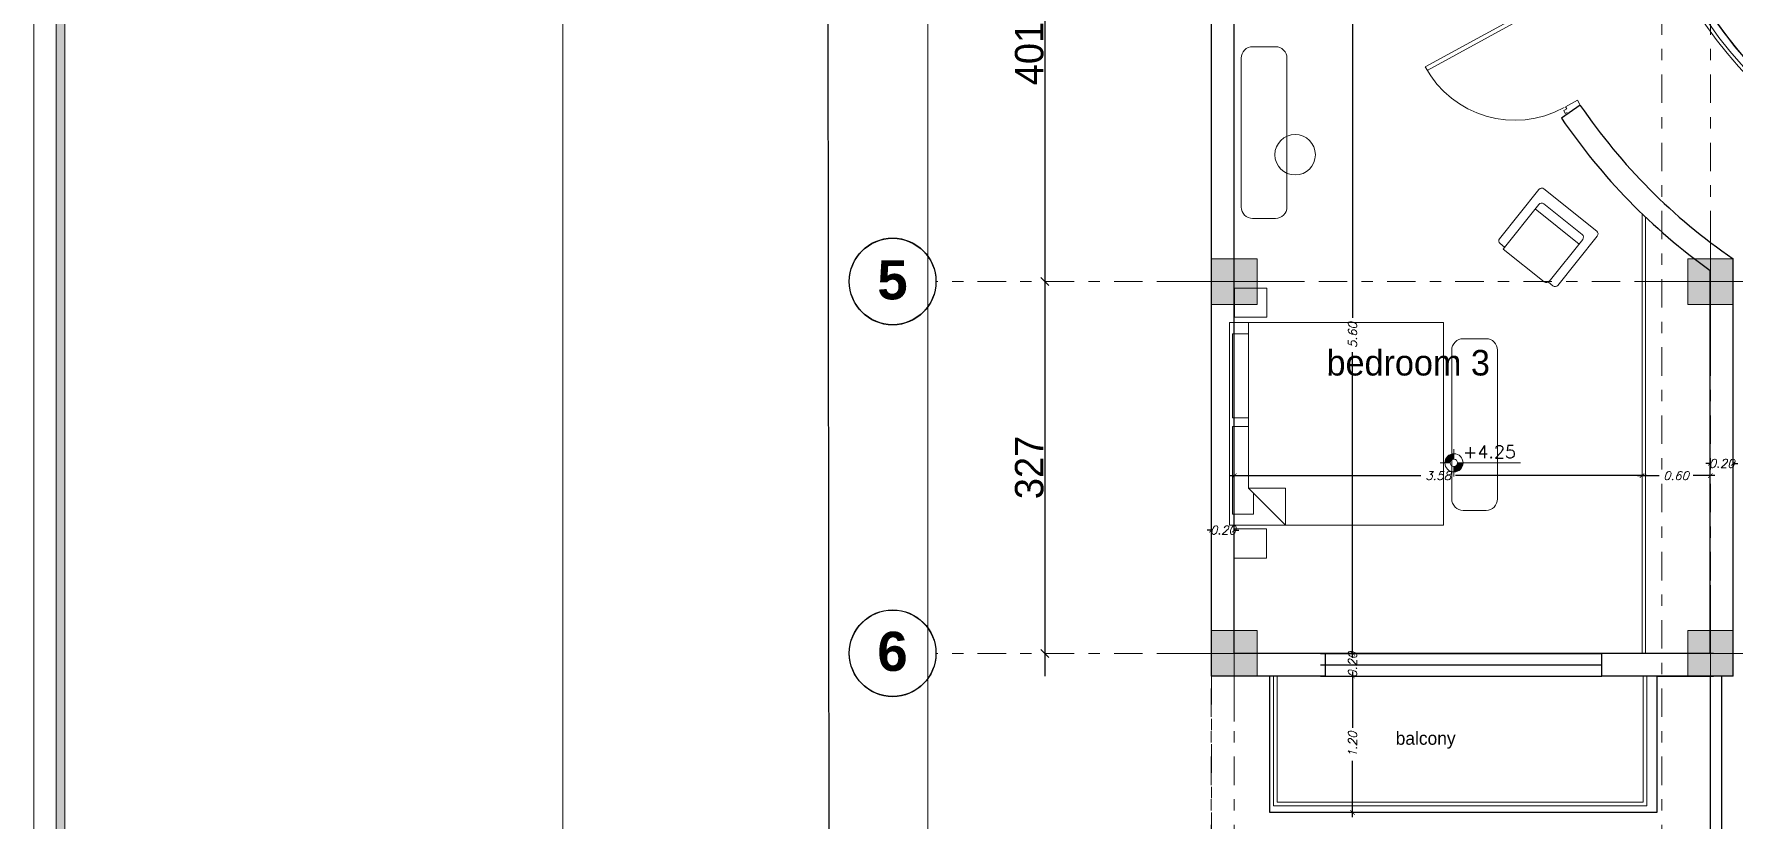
# Model space of a CAD drawing. Header units: metres. Extents: x 294 to 1101, y -498 to -355.
# Drawn here: x 527.59 to 542.53, y -399.91 to -393 of the extents above; entities that cross this region are included whole.
import ezdxf

# ---------------------------------------------------------------- set-up
doc = ezdxf.new("R2010")
doc.units = ezdxf.units.M
doc.linetypes.add('DASHDOT2', pattern=[0.5, 0.25, -0.125, 0, -0.125])
for name, color, linetype, lineweight in [('19-JARDINERIA', 80, 'Continuous', 0), ('2', 2, 'Continuous', 13), ('axe', 12, 'DASHDOT2', 9), ('clumn', 40, 'Continuous', 13), ('D', 2, 'Continuous', 13), ('dor', 30, 'Continuous', 13), ('elev1', 134, 'Continuous', 13), ('fur', 251, 'Continuous', 9), ('land', 96, 'Continuous', 15), ('roof', 16, 'DASHDOT2', 18), ('wall', 7, 'Continuous', 25)]:
    doc.layers.add(name, color=color, linetype=linetype, lineweight=lineweight)
for name, color, linetype in [('4', 4, 'Continuous'), ('dim', 156, 'Continuous'), ('stair', 142, 'Continuous'), ('text', 3, 'Continuous'), ('win', 206, 'Continuous')]:
    doc.layers.add(name, color=color, linetype=linetype)
doc.styles.add('alalala', font='bgothm.ttf', dxfattribs={"height": 0.2})
doc.styles.add('ITALICC', font='italicc')
doc.styles.add('ROMAND', font='romand.shx', dxfattribs={"height": 0.2})
doc.dimstyles.new('dim200', dxfattribs={"dimscale": 0.4, "dimtxt": 0.1885, "dimasz": 0.1, "dimexe": 0.15, "dimexo": 0.25, "dimgap": 0.07, "dimtad": 0, "dimzin": 0, "dimdsep": 46, "dimtxsty": 'ITALICC', "dimblk": 'ARCHTICK', "dimcen": 0.09, "dimdle": 0.1, "dimse1": 1, "dimse2": 1, "dimclrd": 211, "dimclrt": 3, "dimadec": 0, "dimazin": 0, "dimtfac": 1, "dimtix": 1, "dimtofl": 0, "dimtmove": 0, "dimatfit": 3, "dimldrblk": 'ARCHTICK', "dimfxl": 1, "dimtolj": 1, "dimtzin": 0, "dimlwd": 25, "dimarcsym": 0})
doc.dimstyles.new('DIMA', dxfattribs={"dimtxt": 0.25, "dimasz": 0.07, "dimexe": 0.2, "dimexo": 0.2, "dimgap": 0.01, "dimtad": 1, "dimdec": 0, "dimlfac": 100, "dimrnd": 1, "dimzin": 0, "dimdsep": 46, "dimtxsty": 'Standard', "dimblk1": 'OBLIQUE', "dimblk2": 'OBLIQUE', "dimsah": 1, "dimcen": 0.09, "dimdle": 0.2, "dimclrd": 1, "dimclre": 1, "dimclrt": 2, "dimadec": 0, "dimazin": 0, "dimtfac": 1, "dimtdec": 0, "dimtofl": 0, "dimtmove": 2, "dimatfit": 3, "dimldrblk": 'OBLIQUE', "dimfxl": 1, "dimtolj": 1, "dimtzin": 0, "dimarcsym": 0})

# ---------------------------------------------------------------- blocks, each defined once
blk = doc.blocks.new('D100r')
at = {"layer": 'dor'}
for p, q in [((-99.085, -11.965), (-99.085, -12.865)), ((-99.05, -12.865), (-99.05, -11.965)), ((-100, -12.87), (-100, -12.85)), ((-100, -12.85), (-99.97, -12.85)), ((-100, -13), (-100, -12.98)), ((-99.97, -12.85), (-99.97, -12.88)), ((-99.97, -12.88), (-99.95, -12.88)), ((-99.95, -12.88), (-99.95, -13)), ((-99.085, -12.865), (-99.05, -12.865)), ((-99.05, -12.88), (-99.05, -13)), ((-99.03, -12.88), (-99.05, -12.88)), ((-99, -12.85), (-99.03, -12.85)), ((-99.03, -12.85), (-99.03, -12.88)), ((-99, -12.87), (-99, -12.85)), ((-99, -13), (-99, -12.98)), ((-99.95, -13), (-100, -13)), ((-99.05, -13), (-99, -13))]:
    blk.add_line(p, q, dxfattribs=at)
blk.add_arc((-99.05, -12.865), 0.9, 90, 180, dxfattribs=at)
blk = doc.blocks.new('bed2')
at = {"layer": 'fur'}
for p, q in [((0, 1.8), (-1.9, 1.8)), ((-1.9, 1.8), (-1.9, 0)), ((-1.872, 1.7), (-1.872, 0.955)), ((-1.73, 1.7), (-1.872, 1.7)), ((-1.73, 1.8), (-1.73, 0.329)), ((0, 0), (0, 1.8)), ((-1.872, 0.955), (-1.73, 0.955)), ((-1.73, 0.878), (-1.872, 0.878)), ((-1.872, 0.878), (-1.872, 0.098)), ((-1.73, 0.329), (-1.402, 0.329)), ((-1.73, 0.329), (-1.402, 0)), ((-1.402, 0), (-1.402, 0.329)), ((-1.685, 0.282), (-1.685, 0.098)), ((-1.9, 0), (0, 0)), ((-1.872, 0.098), (-1.685, 0.098))]:
    blk.add_line(p, q, dxfattribs=at)
blk = doc.blocks.new('_ArchTick')
at = {"color": 0, "linetype": 'ByBlock', "const_width": 0.15}
blk.add_lwpolyline([(-0.5, -0.5), (0.5, 0.5)], dxfattribs=at)
blk = doc.blocks.new('*D142')
at = {"layer": 'DEFPOINTS', "color": 0, "transparency": 16777216}
for p in [(537.94, -391.57), (538.14, -391.927), (537.94, -394.027)]:
    blk.add_point(p, dxfattribs=at)
at = {"layer": 'wall', "color": 211, "linetype": 'Continuous', "lineweight": 25, "transparency": 16777216}
for p, q in [((537.94, -391.57), (537.9, -391.57)), ((538.14, -391.57), (538.18, -391.57))]:
    blk.add_line(p, q, dxfattribs=at)
at = {"layer": 'wall', "color": 211, "lineweight": 25, "transparency": 16777216, "xscale": 0.04000000000000001, "yscale": 0.04000000000000001, "zscale": 0.04000000000000001}
blk.add_blockref('_ArchTick', (537.94, -391.57), dxfattribs=at)
at = {"layer": 'wall', "color": 211, "lineweight": 25, "transparency": 16777216, "xscale": 0.04000000000000001, "yscale": 0.04000000000000001, "zscale": 0.04000000000000001, "rotation": 180}
blk.add_blockref('_ArchTick', (538.14, -391.57), dxfattribs=at)
at = {"layer": 'wall', "color": 3, "transparency": 16777216, "insert": (538.04, -391.57), "char_height": 0.0754, "attachment_point": 5, "style": 'ITALICC'}
blk.add_mtext('\\A1;0.20', dxfattribs=at)
blk = doc.blocks.new('A$C6C9229B2')
at = {"layer": 'dim'}
h = blk.add_hatch(color=256, dxfattribs=at)
h.paths.add_polyline_path([(0.294, 0.376), (0.294, 0.492, 0.414214), (0.098, 0.296), (0.214, 0.296, -0.414214)])
h.paths.add_polyline_path([(0.49, 0.296), (0.373, 0.296, -0.414214), (0.294, 0.217), (0.294, 0.1, 0.414214)])
at = {"layer": '2'}
for p, q in [((0.294, 0.592), (0.294, 0.376)), ((0, 0.296), (0.214, 0.296)), ((0.294, 0.217), (0.294, 0)), ((0.373, 0.296), (1.727, 0.296))]:
    blk.add_line(p, q, dxfattribs=at)
for radius in [0.196, 0.0796]:
    blk.add_circle((0.294, 0.296), radius, dxfattribs=at)
blk = doc.blocks.new('*D149')
at = {"layer": 'DEFPOINTS', "color": 0, "transparency": 16777216}
for p in [(539.609, -392.853), (539.086, -398.453), (539.18, -398.453)]:
    blk.add_point(p, dxfattribs=at)
at = {"layer": 'wall', "color": 211, "linetype": 'Continuous', "lineweight": 25, "transparency": 16777216}
for p, q in [((539.18, -392.813), (539.18, -395.501)), ((539.18, -398.493), (539.18, -395.805))]:
    blk.add_line(p, q, dxfattribs=at)
at = {"layer": 'wall', "color": 211, "lineweight": 25, "transparency": 16777216, "xscale": 0.04000000000000001, "yscale": 0.04000000000000001, "zscale": 0.04000000000000001}
for p, rotation in [((539.18, -392.853), 90), ((539.18, -398.453), 270)]:
    blk.add_blockref('_ArchTick', p, dxfattribs=dict(at, rotation=rotation))
at = {"layer": 'wall', "color": 3, "transparency": 16777216, "insert": (539.18, -395.653), "char_height": 0.0754, "attachment_point": 5, "rotation": 90, "style": 'ITALICC'}
blk.add_mtext('\\A1;5.60', dxfattribs=at)
blk = doc.blocks.new('*D150')
at = {"layer": 'DEFPOINTS', "color": 0, "transparency": 16777216}
for p in [(539.086, -398.453), (539.18, -398.653), (539.376, -398.653)]:
    blk.add_point(p, dxfattribs=at)
at = {"layer": 'wall', "color": 211, "linetype": 'Continuous', "lineweight": 25, "transparency": 16777216}
for p, q in [((539.18, -398.453), (539.18, -398.413)), ((539.18, -398.653), (539.18, -398.693))]:
    blk.add_line(p, q, dxfattribs=at)
at = {"layer": 'wall', "color": 211, "lineweight": 25, "transparency": 16777216, "xscale": 0.04000000000000001, "yscale": 0.04000000000000001, "zscale": 0.04000000000000001}
for p, rotation in [((539.18, -398.453), 270), ((539.18, -398.653), 90)]:
    blk.add_blockref('_ArchTick', p, dxfattribs=dict(at, rotation=rotation))
at = {"layer": 'wall', "color": 3, "transparency": 16777216, "insert": (539.18, -398.553), "char_height": 0.0754, "attachment_point": 5, "rotation": 90, "style": 'ITALICC'}
blk.add_mtext('\\A1;0.20', dxfattribs=at)
blk = doc.blocks.new('*D84')
at = {"layer": 'DEFPOINTS', "color": 0, "transparency": 16777216}
for p in [(539.376, -398.653), (539.18, -399.853), (539.748, -399.853)]:
    blk.add_point(p, dxfattribs=at)
at = {"layer": 'wall', "color": 211, "linetype": 'Continuous', "lineweight": 25, "transparency": 16777216}
for p, q in [((539.18, -398.613), (539.18, -399.108)), ((539.18, -399.893), (539.18, -399.397))]:
    blk.add_line(p, q, dxfattribs=at)
at = {"layer": 'wall', "color": 211, "lineweight": 25, "transparency": 16777216, "xscale": 0.04000000000000001, "yscale": 0.04000000000000001, "zscale": 0.04000000000000001}
for p, rotation in [((539.18, -398.653), 90), ((539.18, -399.853), 270)]:
    blk.add_blockref('_ArchTick', p, dxfattribs=dict(at, rotation=rotation))
at = {"layer": 'wall', "color": 3, "transparency": 16777216, "insert": (539.18, -399.253), "char_height": 0.0754, "attachment_point": 5, "rotation": 90, "style": 'ITALICC'}
blk.add_mtext('\\A1;1.20', dxfattribs=at)
blk = doc.blocks.new('*D151')
at = {"layer": 'DEFPOINTS', "color": 0, "transparency": 16777216}
for p in [(537.94, -397.369), (538.14, -397.369), (538.14, -397.369)]:
    blk.add_point(p, dxfattribs=at)
at = {"layer": 'wall', "color": 211, "linetype": 'Continuous', "lineweight": 25, "transparency": 16777216}
for p, q in [((537.94, -397.369), (537.9, -397.369)), ((538.14, -397.369), (538.18, -397.369))]:
    blk.add_line(p, q, dxfattribs=at)
at = {"layer": 'wall', "color": 211, "lineweight": 25, "transparency": 16777216, "xscale": 0.04000000000000001, "yscale": 0.04000000000000001, "zscale": 0.04000000000000001}
blk.add_blockref('_ArchTick', (537.94, -397.369), dxfattribs=at)
at = {"layer": 'wall', "color": 211, "lineweight": 25, "transparency": 16777216, "xscale": 0.04000000000000001, "yscale": 0.04000000000000001, "zscale": 0.04000000000000001, "rotation": 180}
blk.add_blockref('_ArchTick', (538.14, -397.369), dxfattribs=at)
at = {"layer": 'wall', "color": 3, "transparency": 16777216, "insert": (538.04, -397.369), "char_height": 0.0754, "attachment_point": 5, "style": 'ITALICC'}
blk.add_mtext('\\A1;0.20', dxfattribs=at)
blk = doc.blocks.new('*D152')
at = {"layer": 'DEFPOINTS', "color": 0, "transparency": 16777216}
for p in [(541.725, -396.652), (538.14, -396.89), (541.725, -396.89)]:
    blk.add_point(p, dxfattribs=at)
at = {"layer": 'wall', "color": 211, "linetype": 'Continuous', "lineweight": 25, "transparency": 16777216}
for p, q in [((538.1, -396.89), (539.781, -396.89)), ((541.765, -396.89), (540.085, -396.89))]:
    blk.add_line(p, q, dxfattribs=at)
at = {"layer": 'wall', "color": 211, "lineweight": 25, "transparency": 16777216, "xscale": 0.04000000000000001, "yscale": 0.04000000000000001, "zscale": 0.04000000000000001, "rotation": 180}
blk.add_blockref('_ArchTick', (538.14, -396.89), dxfattribs=at)
at = {"layer": 'wall', "color": 211, "lineweight": 25, "transparency": 16777216, "xscale": 0.04000000000000001, "yscale": 0.04000000000000001, "zscale": 0.04000000000000001}
blk.add_blockref('_ArchTick', (541.725, -396.89), dxfattribs=at)
at = {"layer": 'wall', "color": 3, "transparency": 16777216, "insert": (539.933, -396.89), "char_height": 0.0754, "attachment_point": 5, "style": 'ITALICC'}
blk.add_mtext('\\A1;3.58', dxfattribs=at)
blk = doc.blocks.new('*D153')
at = {"layer": 'DEFPOINTS', "color": 0, "transparency": 16777216}
for p in [(542.325, -396.89), (541.725, -397.027), (542.325, -397.254)]:
    blk.add_point(p, dxfattribs=at)
at = {"layer": 'wall', "color": 211, "linetype": 'Continuous', "lineweight": 25, "transparency": 16777216}
for p, q in [((541.685, -396.89), (541.875, -396.89)), ((542.365, -396.89), (542.175, -396.89))]:
    blk.add_line(p, q, dxfattribs=at)
at = {"layer": 'wall', "color": 211, "lineweight": 25, "transparency": 16777216, "xscale": 0.04000000000000001, "yscale": 0.04000000000000001, "zscale": 0.04000000000000001, "rotation": 180}
blk.add_blockref('_ArchTick', (541.725, -396.89), dxfattribs=at)
at = {"layer": 'wall', "color": 211, "lineweight": 25, "transparency": 16777216, "xscale": 0.04000000000000001, "yscale": 0.04000000000000001, "zscale": 0.04000000000000001}
blk.add_blockref('_ArchTick', (542.325, -396.89), dxfattribs=at)
at = {"layer": 'wall', "color": 3, "transparency": 16777216, "insert": (542.025, -396.89), "char_height": 0.0754, "attachment_point": 5, "style": 'ITALICC'}
blk.add_mtext('\\A1;0.60', dxfattribs=at)
blk = doc.blocks.new('*D154')
at = {"layer": 'DEFPOINTS', "color": 0, "transparency": 16777216}
for p in [(542.527, -396.782), (542.325, -397.254), (542.527, -397.453)]:
    blk.add_point(p, dxfattribs=at)
at = {"layer": 'wall', "color": 211, "linetype": 'Continuous', "lineweight": 25, "transparency": 16777216}
for p, q in [((542.325, -396.782), (542.285, -396.782)), ((542.527, -396.782), (542.567, -396.782))]:
    blk.add_line(p, q, dxfattribs=at)
at = {"layer": 'wall', "color": 211, "lineweight": 25, "transparency": 16777216, "xscale": 0.04000000000000001, "yscale": 0.04000000000000001, "zscale": 0.04000000000000001}
blk.add_blockref('_ArchTick', (542.325, -396.782), dxfattribs=at)
at = {"layer": 'wall', "color": 211, "lineweight": 25, "transparency": 16777216, "xscale": 0.04000000000000001, "yscale": 0.04000000000000001, "zscale": 0.04000000000000001, "rotation": 180}
blk.add_blockref('_ArchTick', (542.527, -396.782), dxfattribs=at)
at = {"layer": 'wall', "color": 3, "transparency": 16777216, "insert": (542.426, -396.782), "char_height": 0.0754, "attachment_point": 5, "style": 'ITALICC'}
blk.add_mtext('\\A1;0.20', dxfattribs=at)
blk = doc.blocks.new('gdgghhh')
for p, q in [((309.913, 37.865), (309.913, 37.283)), ((309.999, 37.897), (309.946, 37.897)), ((309.999, 37.391), (309.999, 37.886)), ((310.032, 37.919), (310.517, 37.919)), ((310.517, 37.919), (310.517, 37.391)), ((310.57, 37.897), (310.517, 37.897)), ((310.603, 37.283), (310.603, 37.865)), ((310.517, 37.445), (309.999, 37.445)), ((310.484, 37.358), (310.032, 37.358)), ((309.946, 37.251), (310.57, 37.251))]:
    blk.add_line(p, q)
for centre, start, end in [((309.946, 37.865), 90, 180), ((310.032, 37.886), 90, 180), ((310.57, 37.865), 0, 90), ((310.032, 37.391), 180, 270), ((310.484, 37.391), 270, 0), ((309.946, 37.283), 180, 270), ((310.57, 37.283), 270, 0)]:
    blk.add_arc(centre, 0.0323, start, end)
blk = doc.blocks.new('_OBLIQUE')
at = {"color": 0, "linetype": 'ByBlock'}
blk.add_line((-0.5, -0.5), (0.5, 0.5), dxfattribs=at)
blk = doc.blocks.new('*D92')
at = {"layer": 'DEFPOINTS', "color": 0, "transparency": 16777216}
for p in [(535.4, -371.477), (534.583, -406.816), (535.444, -406.815)]:
    blk.add_point(p, dxfattribs=at)
at = {"layer": 'wall', "color": 1, "lineweight": -2, "transparency": 16777216}
for p, q in [((534.539, -371.278), (534.583, -407.016)), ((535.2, -371.477), (534.339, -371.479)), ((535.244, -406.815), (534.383, -406.816))]:
    blk.add_line(p, q, dxfattribs=at)
at = {"layer": 'wall', "color": 1, "lineweight": -2, "transparency": 16777216, "xscale": 0.07, "yscale": 0.07, "zscale": 0.07}
for p, rotation in [((534.539, -371.478), 90.07047498531634), ((534.583, -406.816), 270.0704749853163)]:
    blk.add_blockref('_OBLIQUE', p, dxfattribs=dict(at, rotation=rotation))
at = {"layer": 'wall', "color": 2, "transparency": 16777216, "insert": (534.696, -389.147), "char_height": 0.25, "attachment_point": 5, "rotation": 270.0705}
blk.add_mtext('\\A1;3534', dxfattribs=at)
blk = doc.blocks.new('CLUMN')
at = {"layer": 'clumn', "color": 1}
for p, q in [((879.993, 254.345), (879.993, 253.145)), ((879.393, 253.745), (880.593, 253.745))]:
    blk.add_line(p, q, dxfattribs=at)
at = {"layer": 'clumn'}
blk.add_lwpolyline([(879.793, 253.545), (880.193, 253.545), (880.193, 253.945), (879.793, 253.945)], close=True, dxfattribs=at)
blk = doc.blocks.new('*D337')
at = {"layer": 'DEFPOINTS', "color": 0, "transparency": 16777216}
for p in [(536.276, -391.172), (536.473, -395.183), (536.473, -395.183)]:
    blk.add_point(p, dxfattribs=at)
at = {"layer": 'wall', "color": 1, "lineweight": -2, "transparency": 16777216}
for p, q in [((536.473, -390.972), (536.473, -395.383)), ((536.476, -391.172), (536.673, -391.172))]:
    blk.add_line(p, q, dxfattribs=at)
at = {"layer": 'wall', "color": 1, "lineweight": -2, "transparency": 16777216, "xscale": 0.07, "yscale": 0.07, "zscale": 0.07}
for p, rotation in [((536.473, -391.172), 90), ((536.473, -395.183), 270)]:
    blk.add_blockref('_OBLIQUE', p, dxfattribs=dict(at, rotation=rotation))
at = {"layer": 'wall', "color": 2, "transparency": 16777216, "insert": (536.338, -393.177), "char_height": 0.25, "attachment_point": 5, "rotation": 90}
blk.add_mtext('\\A1;401', dxfattribs=at)
blk = doc.blocks.new('*D338')
at = {"layer": 'DEFPOINTS', "color": 0, "transparency": 16777216}
for p in [(536.473, -395.183), (536.473, -398.453), (536.473, -398.453)]:
    blk.add_point(p, dxfattribs=at)
at = {"layer": 'wall', "color": 1, "lineweight": -2, "transparency": 16777216}
blk.add_line((536.473, -394.983), (536.473, -398.653), dxfattribs=at)
at = {"layer": 'wall', "color": 1, "lineweight": -2, "transparency": 16777216, "xscale": 0.07, "yscale": 0.07, "zscale": 0.07}
for p, rotation in [((536.473, -395.183), 90), ((536.473, -398.453), 270)]:
    blk.add_blockref('_OBLIQUE', p, dxfattribs=dict(at, rotation=rotation))
at = {"layer": 'wall', "color": 2, "transparency": 16777216, "insert": (536.338, -396.818), "char_height": 0.25, "attachment_point": 5, "rotation": 90}
blk.add_mtext('\\A1;327', dxfattribs=at)

msp = doc.modelspace()

# ---------------------------------------------------------------- hatches: boundary and pattern name
at = {"layer": '19-JARDINERIA'}
h = msp.add_hatch(color=251, dxfattribs=at)
h.paths.add_polyline_path([(527.78, -363.812), (527.78, -408.823), (559.598, -408.823), (559.598, -363.812)])
h.paths.add_polyline_path([(527.858, -363.89), (527.858, -408.745), (559.52, -408.745), (559.52, -363.89)], flags=16)
at = {"layer": 'clumn'}
h = msp.add_hatch(color=256, dxfattribs=at)
edge = h.paths.add_edge_path()
edge.add_line((537.54, -395.183), (538.74, -395.183))
edge = h.paths.add_edge_path()
edge.add_line((538.14, -395.783), (538.14, -394.583))
h.paths.add_polyline_path([(537.94, -394.983), (538.34, -394.983), (538.34, -395.383), (537.94, -395.383)])
h = msp.add_hatch(color=256, dxfattribs=at)
edge = h.paths.add_edge_path()
edge.add_line((541.727, -395.183), (542.927, -395.183))
edge = h.paths.add_edge_path()
edge.add_line((542.327, -395.783), (542.327, -394.583))
h.paths.add_polyline_path([(542.127, -394.983), (542.527, -394.983), (542.527, -395.383), (542.127, -395.383)])
h = msp.add_hatch(color=256, dxfattribs=at)
edge = h.paths.add_edge_path()
edge.add_line((537.54, -398.453), (538.74, -398.453))
edge = h.paths.add_edge_path()
edge.add_line((538.14, -399.053), (538.14, -397.853))
h.paths.add_polyline_path([(537.94, -398.253), (538.34, -398.253), (538.34, -398.653), (537.94, -398.653)])
h = msp.add_hatch(color=256, dxfattribs=at)
edge = h.paths.add_edge_path()
edge.add_line((541.727, -398.453), (542.927, -398.453))
edge = h.paths.add_edge_path()
edge.add_line((542.327, -399.053), (542.327, -397.853))
h.paths.add_polyline_path([(542.127, -398.253), (542.527, -398.253), (542.527, -398.653), (542.127, -398.653)])

# ---------------------------------------------------------------- linework, layer by layer
for p, q in [((537.94, -398.653), (537.94, -391.372)), ((538.14, -398.453), (538.14, -392.853))]:
    msp.add_line(p, q)
at = {"layer": '19-JARDINERIA', "color": 251}
msp.add_line((532.236, -363.89), (532.236, -408.745), dxfattribs=at)
for points in [[(527.586, -363.618), (527.586, -409.017), (559.792, -409.017), (559.792, -363.618)], [(527.78, -363.812), (527.78, -408.823), (559.598, -408.823), (559.598, -363.812)], [(527.858, -363.89), (527.858, -408.745), (559.52, -408.745), (559.52, -363.89)]]:
    msp.add_lwpolyline(points, close=True, dxfattribs=at)
at = {"layer": '4'}
for centre in [(535.136, -395.181), (535.136, -395.183), (535.136, -398.451), (535.136, -398.453)]:
    msp.add_circle(centre, 0.381, dxfattribs=at)
at = {"layer": 'axe'}
for p, q in [((537.938, -402.611), (537.938, -367.937)), ((541.898, -402.611), (541.898, -367.937)), ((542.327, -402.611), (542.327, -367.937)), ((538.14, -402.611), (538.14, -368.888)), ((557.733, -395.183), (535.517, -395.183)), ((557.733, -398.453), (535.517, -398.453))]:
    msp.add_line(p, q, dxfattribs=at)
at = {"layer": 'elev1'}
for p, q in [((538.486, -399.793), (538.486, -398.653)), ((538.516, -399.763), (538.516, -398.653)), ((541.736, -398.653), (541.736, -399.763)), ((541.766, -398.653), (541.766, -399.793)), ((541.736, -399.763), (538.516, -399.763)), ((541.766, -399.793), (538.486, -399.793))]:
    msp.add_line(p, q, dxfattribs=at)
for radius in [3.84, 3.81]:
    msp.add_arc((545.441, -390.737), radius, 301.8709, 238.1291, dxfattribs=at)
at = {"layer": 'fur'}
for p, q in [((541.725, -398.453), (541.725, -394.585)), ((541.755, -398.453), (541.755, -394.614))]:
    msp.add_line(p, q, dxfattribs=at)
for points in [[(538.301, -394.627), (538.503, -394.627, 0.414214), (538.603, -394.527), (538.603, -393.217, 0.414214), (538.503, -393.117), (538.301, -393.117, 0.414214), (538.201, -393.217), (538.201, -394.527, 0.414214)], [(540.354, -397.195), (540.152, -397.195, -0.414214), (540.052, -397.095), (540.052, -395.785, -0.414214), (540.152, -395.685), (540.354, -395.685, -0.414214), (540.454, -395.785), (540.454, -397.095, -0.414214)]]:
    msp.add_lwpolyline(points, format="xyb", close=True, dxfattribs=at)
for points in [[(538.425, -395.496), (538.143, -395.496), (538.143, -395.24), (538.425, -395.24)], [(538.422, -397.615), (538.14, -397.615), (538.14, -397.359), (538.422, -397.359)]]:
    msp.add_lwpolyline(points, close=True, dxfattribs=at)
msp.add_circle((538.675, -394.067), 0.178, dxfattribs=at)
at = {"layer": 'land'}
msp.add_lwpolyline([(555.438, -366.108), (535.444, -371.466), (535.444, -406.815), (549.366, -402.737), (555.438, -401.157)], close=True, dxfattribs=at)
at = {"layer": 'roof'}
msp.add_line((537.94, -398.653), (537.94, -400.669), dxfattribs=at)
at = {"layer": 'stair'}
for p, q in [((538.453, -399.853), (538.453, -398.653)), ((541.853, -398.653), (542.354, -398.653)), ((541.854, -398.653), (541.854, -399.853)), ((541.854, -399.853), (538.453, -399.853))]:
    msp.add_line(p, q, dxfattribs=at)
for start in [301.8709, 149.4775]:
    msp.add_arc((545.441, -390.737), 3.75, start, 238.1291, dxfattribs=at)
at = {"layer": 'wall'}
for p, q in [((541.182, -393.632), (541.017, -393.745)), ((542.525, -398.653), (542.525, -394.981)), ((542.325, -398.453), (542.325, -395.085)), ((542.527, -397.453), (542.525, -397.453)), ((538.939, -398.453), (538.14, -398.453)), ((538.939, -398.453), (538.168, -398.453)), ((538.939, -398.453), (538.939, -398.653)), ((542.353, -398.453), (541.371, -398.453)), ((541.371, -398.653), (541.371, -398.453)), ((542.169, -398.453), (541.569, -398.453)), ((542.325, -398.453), (541.569, -398.453)), ((538.939, -398.653), (537.94, -398.653)), ((538.516, -398.653), (537.968, -398.653)), ((542.169, -398.653), (541.371, -398.653)), ((542.525, -398.653), (541.371, -398.653))]:
    msp.add_line(p, q, dxfattribs=at)
for radius, end in [(5.15, 235.5126), (5.35, 234.3776)]:
    msp.add_arc((545.441, -390.737), radius, 214.2134, end, dxfattribs=at)
at = {"layer": 'win'}
for p, q in [((541.371, -398.453), (538.899, -398.453)), ((538.899, -398.453), (541.371, -398.453)), ((538.899, -398.553), (541.371, -398.553)), ((538.899, -398.553), (541.371, -398.553)), ((538.899, -398.653), (541.371, -398.653)), ((538.899, -398.653), (541.371, -398.653)), ((542.327, -400.669), (542.327, -398.653)), ((542.427, -400.569), (542.427, -398.653))]:
    msp.add_line(p, q, dxfattribs=at)

# ---------------------------------------------------------------- block references
at = {"layer": 'clumn', "xscale": -1, "rotation": 180}
for p in [(-341.853, -141.438), (-337.666, -141.438), (-341.853, -144.708), (-337.666, -144.708)]:
    msp.add_blockref('CLUMN', p, dxfattribs=at)
at = {"layer": 'dor', "rotation": 118.6563687732528}
msp.add_blockref('D100r', (481.819, -312.115), dxfattribs=at)
at = {"layer": 'fur', "xscale": 0.9530833913664926, "yscale": 0.9530833913664926, "zscale": 0.9530833913664926, "rotation": 141.3331823235144}
msp.add_blockref('gdgghhh', (794.158, -551.585), dxfattribs=at)
at = {"layer": 'fur', "xscale": 0.9899999999999182, "yscale": 0.9899999999999182, "zscale": 0.9899999999999182}
msp.add_blockref('bed2', (539.978, -397.326), dxfattribs=at)
at = {"layer": 'wall', "xscale": 0.4082351196449411, "yscale": 0.4082351196449411, "zscale": 0.4082351196449411}
msp.add_blockref('A$C6C9229B2', (539.951, -396.898), dxfattribs=at)

# ---------------------------------------------------------------- texts
at = {"char_height": 0.34453, "width": 0.96091, "attachment_point": 1}
for s, insert in [('{\\fArial|b1|i0|c0|p34;5}', (535.001, -394.995)), ('{\\fArial|b1|i0|c0|p34;6}', (535.001, -398.263))]:
    msp.add_mtext(s, dxfattribs=dict(at, insert=insert))
at = {"layer": 'D', "style": 'ROMAND'}
msp.add_text('+4.25', height=0.1131, dxfattribs=at).set_placement((540.151, -396.737))
at = {"layer": 'text', "style": 'alalala'}
for s, height, p in [('bedroom 3', 0.2247, (538.951, -396.009)), ('balcony', 0.1143, (539.559, -399.257))]:
    msp.add_text(s, height=height, dxfattribs=at).set_placement(p)

# ---------------------------------------------------------------- dimensions: what is measured, and where the dimension line sits
at = {"layer": 'wall'}
dim = msp.add_aligned_dim(p1=(535.4, -371.477), p2=(535.444, -406.815), distance=-0.861, dimstyle='DIMA', dxfattribs=at)
dim.commit()
dim.dimension.update_dxf_attribs({"geometry": '*D92', "text_midpoint": (534.696, -389.147)})
for base, p1, p2, picture, middle in [((536.473, -395.183), (536.276, -391.172), (536.473, -395.183), '*D337', (536.338, -393.177)), ((536.473, -398.453), (536.473, -395.183), (536.473, -398.453), '*D338', (536.338, -396.818))]:
    dim = msp.add_linear_dim(base=base, p1=p1, p2=p2, angle=90, dimstyle='DIMA', dxfattribs=at)
    dim.commit()
    dim.dimension.update_dxf_attribs({"geometry": picture, "text_midpoint": middle})
for base, p1, p2, angle, picture, middle in [((537.94, -391.57), (538.14, -391.927), (537.94, -394.027), 180, '*D142', (538.04, -391.57)), ((539.18, -398.453), (539.609, -392.853), (539.086, -398.453), 90, '*D149', (539.18, -395.653)), ((539.18, -398.653), (539.086, -398.453), (539.376, -398.653), 90, '*D150', (539.18, -398.553)), ((539.18, -399.853), (539.376, -398.653), (539.748, -399.853), 90, '*D84', (539.18, -399.253))]:
    dim = msp.add_linear_dim(base=base, p1=p1, p2=p2, angle=angle, dimstyle='dim200', override={"dimtmove": 1}, dxfattribs=at)
    dim.commit()
    dim.dimension.update_dxf_attribs({"geometry": picture, "text_midpoint": middle})
for base, p1, p2, picture, middle in [((541.725, -396.8899), (538.1403, -396.8899), (541.725, -396.6524), '*D152', (539.9326, -396.8899)), ((542.527, -396.782), (542.325, -397.254), (542.527, -397.453), '*D154', (542.426, -396.782)), ((542.325, -396.89), (541.725, -397.027), (542.325, -397.254), '*D153', (542.025, -396.89))]:
    dim = msp.add_linear_dim(base=base, p1=p1, p2=p2, dimstyle='dim200', override={"dimtmove": 1}, dxfattribs=at)
    dim.commit()
    dim.dimension.update_dxf_attribs({"geometry": picture, "text_midpoint": middle})
dim = msp.add_linear_dim(base=(538.14, -397.369), p1=(537.94, -397.369), p2=(538.14, -397.369), dimstyle='dim200', dxfattribs=at)
dim.commit()
dim.dimension.update_dxf_attribs({"geometry": '*D151', "text_midpoint": (538.04, -397.369)})

doc.saveas('drawing.dxf')
